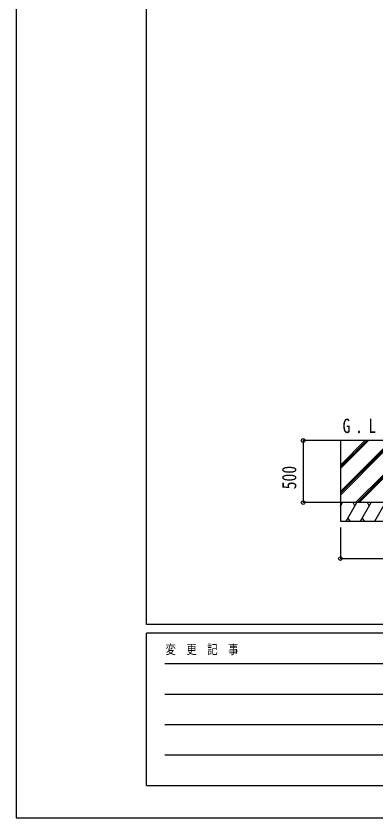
# Model space of a CAD drawing. Units: millimetres, scale not verified. Extents: x -14718 to 14718, y -10396 to 10396.
# Drawn here: x -14718 to -11821, y -10394 to -3941 of the extents above; entities that cross this region are included whole.
import ezdxf
from ezdxf.enums import TextEntityAlignment as Align

# ---------------------------------------------------------------- set-up
doc = ezdxf.new("R2010")
doc.units = ezdxf.units.MM
doc.header["$LTSCALE"] = 50
for name, color, linetype in [('0-2_USER1', 3, 'Continuous'), ('0-4_YKK_A1', 4, 'Continuous'), ('0-5_YKK_D', 6, 'Continuous'), ('0-6_YKK_ZWAK', 7, 'Continuous')]:
    doc.layers.add(name, color=color, linetype=linetype)
doc.styles.add('ＭＳ ゴシック', font='')
doc.styles.get('ＭＳ ゴシック').set_extended_font_data('MS Gothic')

msp = doc.modelspace()

# ---------------------------------------------------------------- linework, layer by layer
at = {"layer": '0-4_YKK_A1'}
for p, q in [((-11757.43, -7356.3), (-12207.43, -7356.3)), ((-12107.43, -7356.3), (-12107.43, -8006.3)), ((-12107.43, -7582.93), (-11880.8, -7356.3)), ((-12107.43, -7554.65), (-11909.08, -7356.3)), ((-12107.43, -7568.79), (-11895, -7356.36)), ((-12107.43, -7766.78), (-11757.43, -7416.78)), ((-12107.43, -7780.92), (-11757.43, -7430.92)), ((-12107.43, -7795.06), (-11757.43, -7445.06)), ((-11984.82, -7856.3), (-11757.43, -7628.91)), ((-11970.68, -7856.3), (-11757.43, -7643.05)), ((-11956.54, -7856.3), (-11757.43, -7657.19)), ((-11307.43, -7856.3), (-12107.43, -7856.3)), ((-12107.43, -7885.24), (-12090.72, -7856.3)), ((-11307.43, -7856.3), (-12107.43, -7856.3)), ((-12061.85, -8006.3), (-11975.25, -7856.3)), ((-11990.25, -7882.28), (-12005.25, -7856.3)), ((-11946.38, -8006.3), (-11859.78, -7856.3)), ((-11874.78, -7882.28), (-11889.78, -7856.3)), ((-11830.91, -8006.3), (-11744.31, -7856.3)), ((-12105.72, -7882.28), (-12107.43, -7879.32)), ((-12046.86, -7980.32), (-12031.86, -8006.3)), ((-11931.39, -7980.32), (-11916.39, -8006.3)), ((-12107.43, -8006.3), (-11307.43, -8006.3))]:
    msp.add_line(p, q, dxfattribs=at)
at = {"layer": '0-5_YKK_D'}
for p, q in [((-12208.43, -7356.3), (-12408.43, -7356.3)), ((-12407.43, -7356.3), (-12407.43, -7856.3)), ((-12108.43, -7856.3), (-12408.43, -7856.3)), ((-12107.43, -8056.3), (-12107.43, -8307.3)), ((-12107.43, -8306.3), (-11307.43, -8306.3))]:
    msp.add_line(p, q, dxfattribs=at)
for centre in [(-12407.43, -7356.3), (-12407.43, -7856.3), (-12107.43, -8306.3)]:
    msp.add_circle(centre, 14.88, dxfattribs=at)
at = {"layer": '0-6_YKK_ZWAK'}
for p, q in [((-13667.43, -8836.3), (-13667.43, 9713.7)), ((13632.57, -8836.3), (-13667.43, -8836.3)), ((-4567.43, -8906.3), (-13667.43, -8906.3)), ((-13667.43, -10131.3), (-13667.43, -8906.3)), ((-13518.68, -9151.3), (-4742.43, -9151.3)), ((-13518.68, -9396.3), (-4742.43, -9396.3)), ((-13518.68, -9641.3), (-4742.43, -9641.3)), ((-13518.68, -9886.3), (-4742.43, -9886.3)), ((-13667.43, -10131.3), (-4567.43, -10131.3))]:
    msp.add_line(p, q, dxfattribs=at)
msp.add_lwpolyline([(-14717.5, -10393.8), (14717.5, -10393.8), (14717.5, 10396.2), (-14717.5, 10396.2)], close=True, dxfattribs=at)

# ---------------------------------------------------------------- texts
at = {"layer": '0-2_USER1', "style": 'ＭＳ ゴシック', "width": 0.8}
for s, p in [('G', (-12089.43, -7330.99)), ('L', (-11882.56, -7330.99)), ('.', (-11988.63, -7330.99))]:
    msp.add_text(s, height=115.5, dxfattribs=at).set_placement(p, align=Align.BOTTOM_LEFT)
at = {"layer": '0-5_YKK_D', "style": 'ＭＳ ゴシック', "width": 0.8}
msp.add_text('500', height=115.5, rotation=90, dxfattribs=at).set_placement((-12427.43, -7749.1), align=Align.BOTTOM_LEFT)
at = {"layer": '0-6_YKK_ZWAK', "style": 'ＭＳ ゴシック', "width": 0.8}
msp.add_text('変  更  記  事', height=76.98, dxfattribs=at).set_placement((-13514.59, -9098.8), align=Align.BOTTOM_LEFT)

doc.saveas('drawing.dxf')
